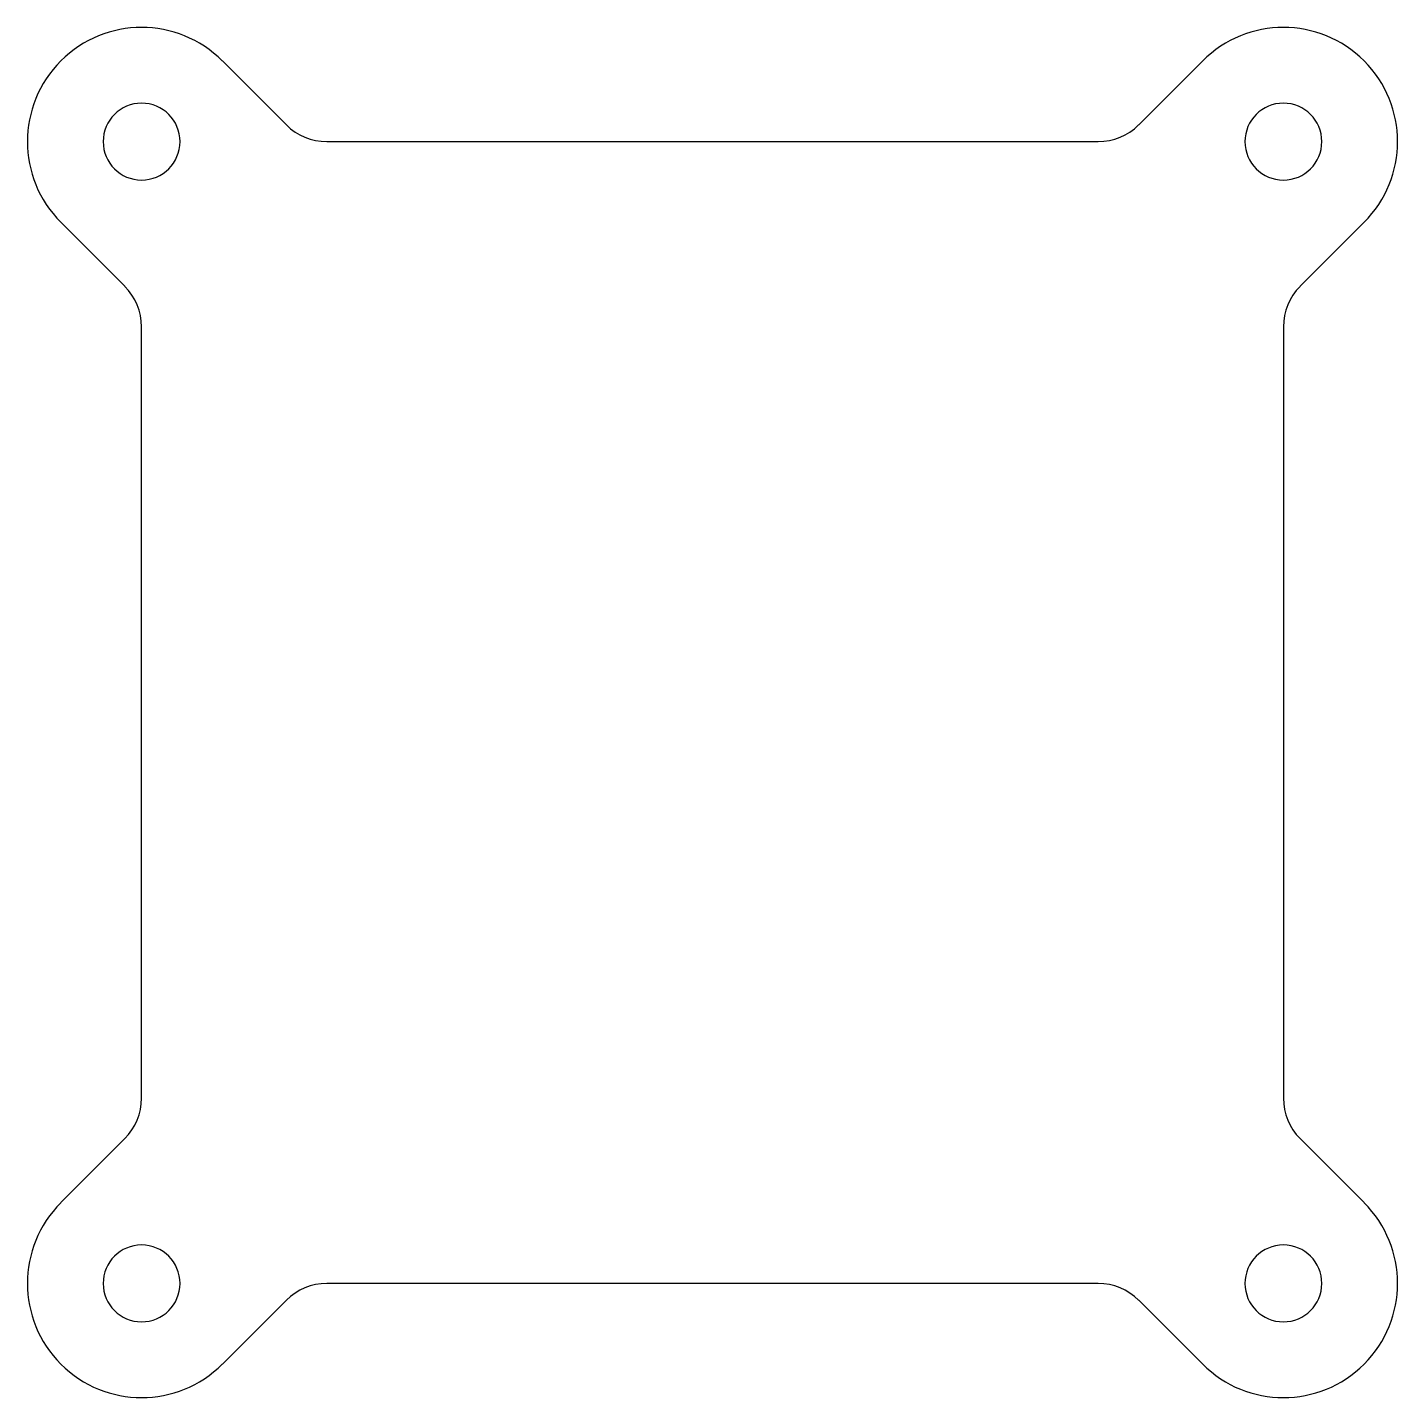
# Model space of a CAD drawing. Header units: inches. Extents: x 0 to 2.83, y 0 to 2.83.
import ezdxf

# ---------------------------------------------------------------- set-up
doc = ezdxf.new("R2010")
doc.units = ezdxf.units.IN
doc.layers.add('3', color=7, linetype='CONTINUOUS')

msp = doc.modelspace()

# ---------------------------------------------------------------- linework, layer by layer
at = {"layer": '3', "color": 3, "linetype": 'CONTINUOUS'}
for p, q in [((0.4033, 2.7655), (0.5357, 2.633)), ((2.299, 2.633), (2.4314, 2.7655)), ((0.6192, 2.5984), (2.2154, 2.5984)), ((0.2016, 2.299), (0.0692, 2.4314)), ((2.7655, 2.4314), (2.633, 2.299)), ((0.2362, 0.6192), (0.2362, 2.2154)), ((2.5984, 2.2154), (2.5984, 0.6192)), ((0.0692, 0.4033), (0.2016, 0.5357)), ((2.633, 0.5357), (2.7655, 0.4033)), ((2.2154, 0.2362), (0.6192, 0.2362)), ((0.5357, 0.2016), (0.4033, 0.0692)), ((2.4314, 0.0692), (2.299, 0.2016))]:
    msp.add_line(p, q, dxfattribs=at)
for centre, radius, start, end in [((0.2362, 2.5984), 0.2362, 45, 225), ((2.5984, 2.5984), 0.2362, 315, 135), ((0.2362, 2.5984), 0.0795, 360, 180), ((2.5984, 2.5984), 0.0795, 360, 180), ((0.6192, 2.7165), 0.1181, 225, 270), ((2.2154, 2.7165), 0.1181, 270, 315), ((0.2362, 2.5984), 0.0795, 180, 360), ((2.5984, 2.5984), 0.0795, 180, 360), ((0.1181, 2.2154), 0.1181, 360, 45), ((2.7165, 2.2154), 0.1181, 135, 180), ((0.1181, 0.6192), 0.1181, 315, 0), ((2.7165, 0.6192), 0.1181, 180, 225), ((0.2362, 0.2362), 0.2362, 135, 315), ((2.5984, 0.2362), 0.2362, 225, 45), ((0.2362, 0.2362), 0.0795, 360, 180), ((2.5984, 0.2362), 0.0795, 360, 180), ((0.2362, 0.2362), 0.0795, 180, 360), ((0.6192, 0.1181), 0.1181, 90, 135), ((2.2154, 0.1181), 0.1181, 45, 90), ((2.5984, 0.2362), 0.0795, 180, 360)]:
    msp.add_arc(centre, radius, start, end, dxfattribs=at)

doc.saveas('drawing.dxf')
